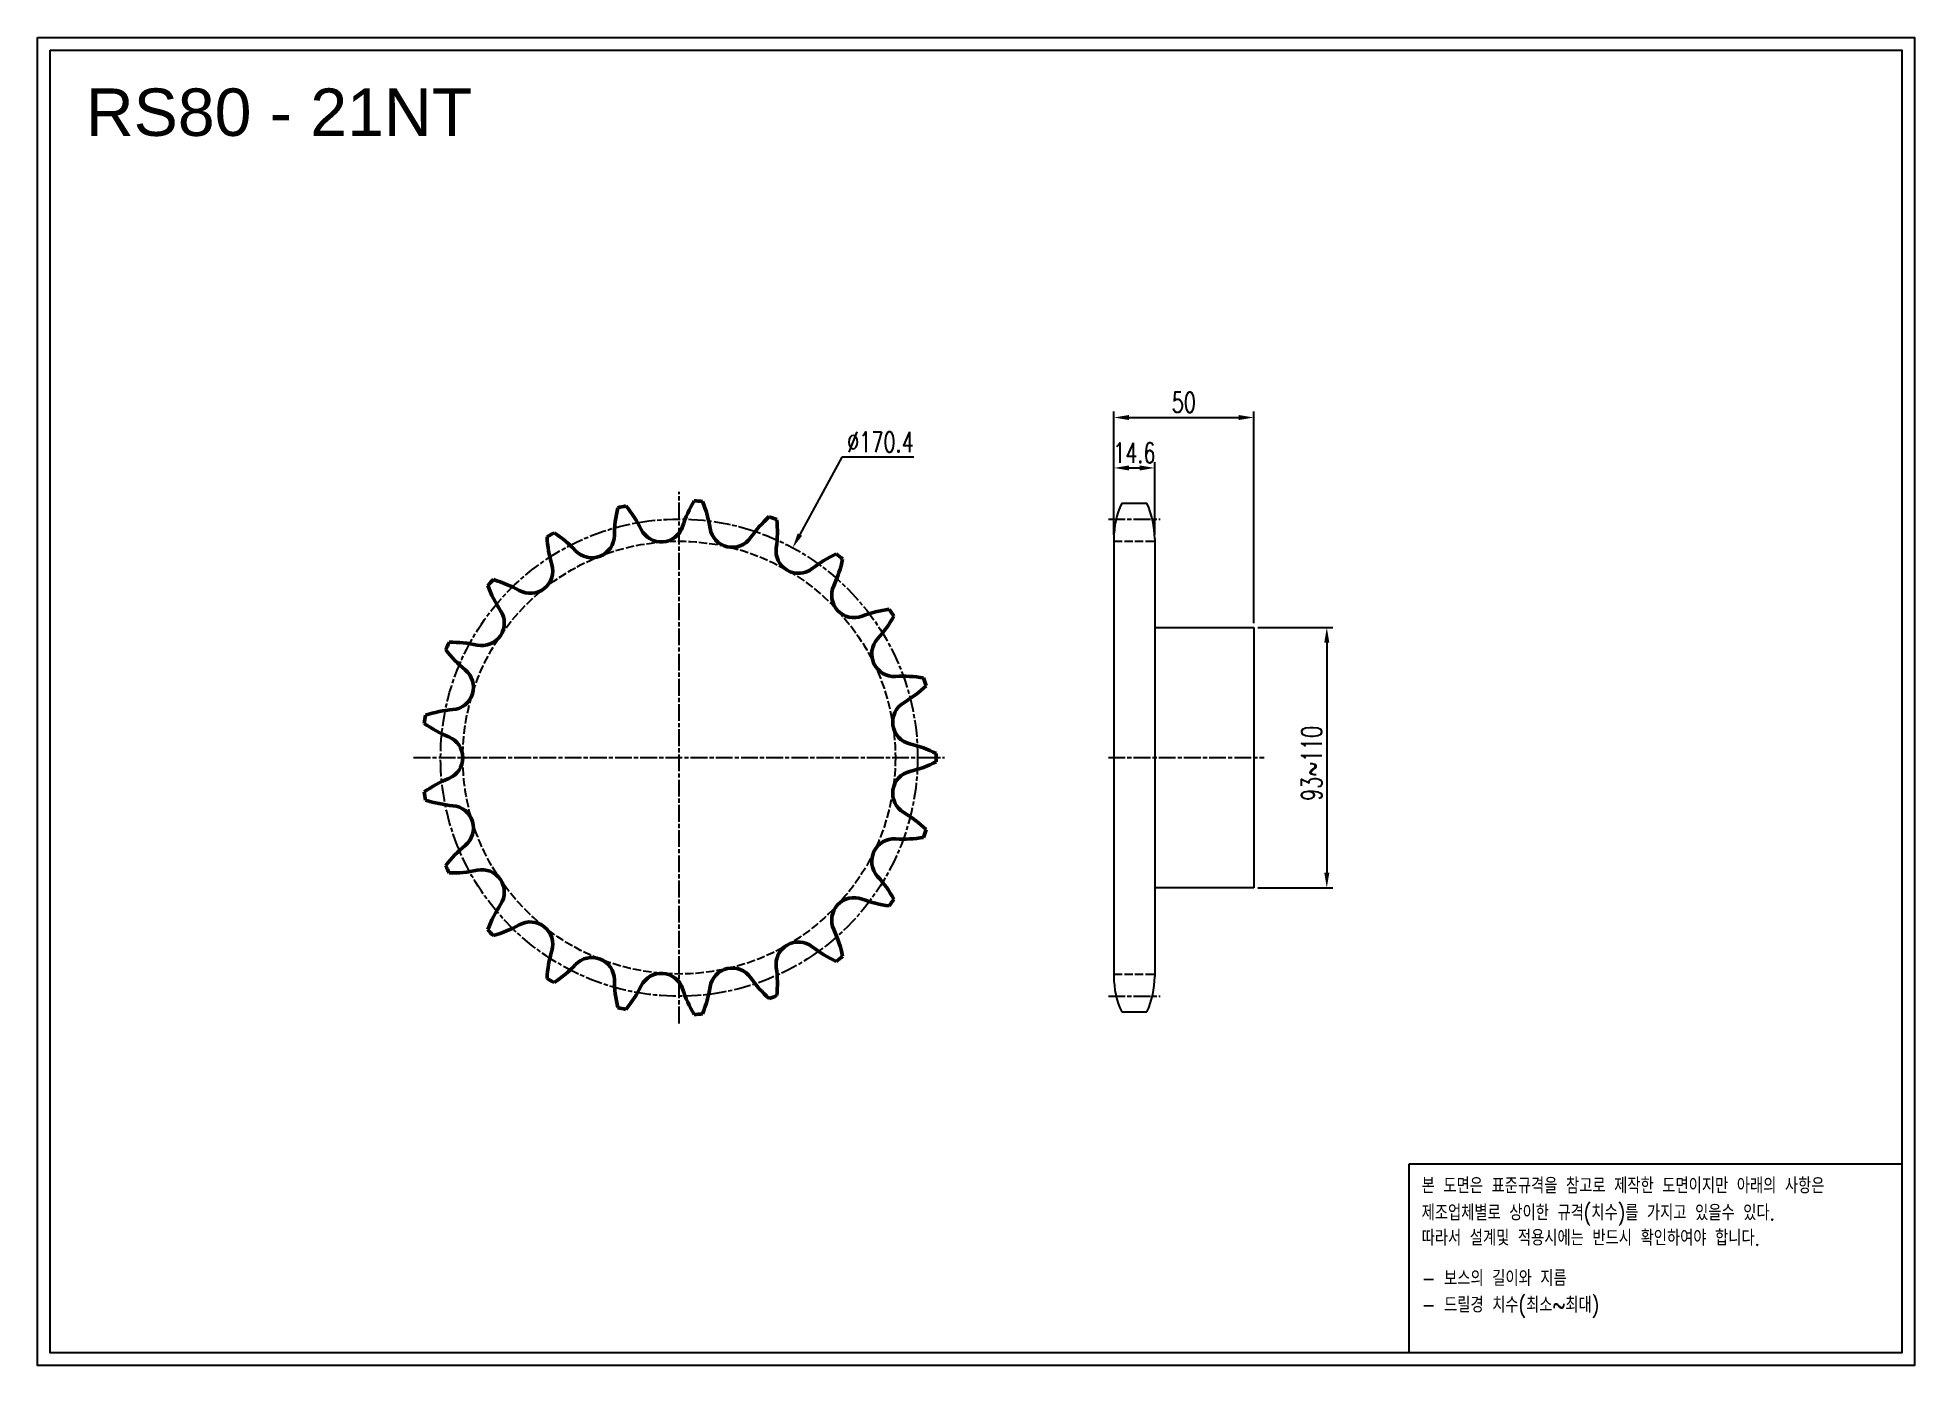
# Model space of a CAD drawing. Header units: millimetres. Extents: x -68366 to -67696, y 16254 to 16728.
import ezdxf

# ---------------------------------------------------------------- set-up
doc = ezdxf.new("R2010")
doc.units = ezdxf.units.MM
for name, pattern in [('AM_ISO02W050', [7.5, 6, -1.5]), ('AM_ISO02W050x2', [3.75, 3, -0.75]), ('AM_ISO08W050', [18, 12, -1.5, 3, -1.5]), ('AM_ISO08W050x2', [9, 6, -0.75, 1.5, -0.75])]:
    doc.linetypes.add(name, pattern=pattern)
for name, color, linetype, lineweight in [('AM_0N', 7, 'Continuous', 50), ('AM_3N', 6, 'AM_ISO02W050', 25), ('AM_7', 4, 'AM_ISO08W050', 25), ('AM_7N', 4, 'AM_ISO08W050', 25)]:
    doc.layers.add(name, color=color, linetype=linetype, lineweight=lineweight)
doc.layers.add('S-DIM', color=7, linetype='Continuous')
doc.styles.add('HAN', font='ROMANS.shx', dxfattribs={"width": 0.7, "bigfont": 'whgtxt.shx'})
doc.styles.add('HSG', font='SIMPLEX.shx', dxfattribs={"width": 0.7, "bigfont": 'HSG.shx'})
doc.styles.get("Standard").update_dxf_attribs({"font": 'arial.ttf'})
doc.dimstyles.new('APP16', dxfattribs={"dimscale": 3, "dimtxt": 2.4, "dimasz": 1.8, "dimexe": 0.7, "dimexo": 0.5, "dimgap": 0.6, "dimtad": 1, "dimtoh": 1, "dimdec": 1, "dimrnd": 0.01, "dimzin": 9, "dimdsep": 46, "dimtxsty": 'HSG', "dimcen": 0, "dimclrd": 1, "dimclre": 1, "dimclrt": 256, "dimazin": 2, "dimtp": 1, "dimtm": 1, "dimtfac": 0.5, "dimtdec": 1, "dimtofl": 0, "dimtmove": 0, "dimatfit": 3, "dimfxl": 0, "dimtvp": 1, "dimtolj": 2, "dimlwd": -1, "dimlwe": -1, "dimarcsym": 0})

# ---------------------------------------------------------------- blocks, each defined once
blk = doc.blocks.new('*D1')
at = {"layer": 'Defpoints', "color": 0, "transparency": 16777216}
for p in [(-67931.87, 16517.59), (-67931.87, 16424.59), (-67905.78, 16424.59)]:
    blk.add_point(p, dxfattribs=at)
at = {"layer": 'S-DIM', "color": 1, "transparency": 16777216}
for p, q in [((-67930.37, 16517.59), (-67903.68, 16517.59)), ((-67905.78, 16512.19), (-67905.78, 16429.99)), ((-67930.37, 16424.59), (-67903.68, 16424.59))]:
    blk.add_line(p, q, dxfattribs=at)
for points in [[(-67906.68, 16512.19), (-67904.88, 16512.19), (-67905.78, 16517.59)], [(-67906.68, 16429.99), (-67904.88, 16429.99), (-67905.78, 16424.59)]]:
    blk.add_solid(points, dxfattribs=at)
at = {"layer": 'S-DIM', "transparency": 16777216, "insert": (-67911.18, 16469.05), "char_height": 7.2, "attachment_point": 5, "rotation": 90, "style": 'HSG'}
blk.add_mtext('\\A2;93~110', dxfattribs=at)
blk = doc.blocks.new('*D2')
at = {"layer": 'Defpoints', "color": 0, "transparency": 16777216}
for p in [(-67967.27, 16574.54), (-67981.87, 16549.21), (-67967.27, 16549.21)]:
    blk.add_point(p, dxfattribs=at)
at = {"layer": 'S-DIM', "color": 1, "transparency": 16777216}
for p, q in [((-67981.87, 16550.71), (-67981.87, 16576.64)), ((-67976.47, 16574.54), (-67972.67, 16574.54)), ((-67967.27, 16550.71), (-67967.27, 16576.64))]:
    blk.add_line(p, q, dxfattribs=at)
for points in [[(-67976.47, 16575.44), (-67976.47, 16573.64), (-67981.87, 16574.54)], [(-67972.67, 16575.44), (-67972.67, 16573.64), (-67967.27, 16574.54)]]:
    blk.add_solid(points, dxfattribs=at)
at = {"layer": 'S-DIM', "transparency": 16777216, "insert": (-67974.57, 16579.94), "char_height": 7.2, "attachment_point": 5, "style": 'HSG'}
blk.add_mtext('\\A2;14.6', dxfattribs=at)
blk = doc.blocks.new('*D3')
at = {"layer": 'Defpoints', "color": 0, "transparency": 16777216}
for p in [(-67931.87, 16592.54), (-67981.87, 16549.21), (-67931.87, 16517.59)]:
    blk.add_point(p, dxfattribs=at)
at = {"layer": 'S-DIM', "color": 1, "transparency": 16777216}
for p, q in [((-67981.87, 16550.71), (-67981.87, 16594.64)), ((-67976.47, 16592.54), (-67937.27, 16592.54)), ((-67931.87, 16519.09), (-67931.87, 16594.64))]:
    blk.add_line(p, q, dxfattribs=at)
for points in [[(-67976.47, 16593.44), (-67976.47, 16591.64), (-67981.87, 16592.54)], [(-67937.27, 16593.44), (-67937.27, 16591.64), (-67931.87, 16592.54)]]:
    blk.add_solid(points, dxfattribs=at)
at = {"layer": 'S-DIM', "transparency": 16777216, "insert": (-67956.87, 16597.94), "char_height": 7.2, "attachment_point": 5, "style": 'HSG'}
blk.add_mtext('\\A2;50', dxfattribs=at)
blk = doc.blocks.new('*D4')
at = {"layer": 'Defpoints', "color": 0, "transparency": 16777216}
for p in [(-68096.62, 16546.02), (-68177.78, 16396.17)]:
    blk.add_point(p, dxfattribs=at)
at = {"layer": 'S-DIM', "color": 1, "transparency": 16777216}
for p, q in [((-68079.09, 16578.38), (-68094.04, 16550.77)), ((-68053.29, 16578.38), (-68079.09, 16578.38))]:
    blk.add_line(p, q, dxfattribs=at)
blk.add_solid([(-68094.83, 16551.2), (-68093.25, 16550.34), (-68096.62, 16546.02)], dxfattribs=at)
at = {"layer": 'S-DIM', "transparency": 16777216, "insert": (-68065.29, 16583.78), "char_height": 7.2, "attachment_point": 5, "style": 'HSG'}
blk.add_mtext('\\A2;∅170.4', dxfattribs=at)
blk = doc.blocks.new('*D5')
at = {"layer": 'Defpoints', "color": 0, "transparency": 16777216}
for p in [(-67931.87, 16517.59), (-67931.87, 16424.59), (-67905.78, 16424.59)]:
    blk.add_point(p, dxfattribs=at)
at = {"layer": 'S-DIM', "color": 1, "transparency": 16777216}
for p, q in [((-67930.37, 16517.59), (-67903.68, 16517.59)), ((-67905.78, 16512.19), (-67905.78, 16429.99)), ((-67930.37, 16424.59), (-67903.68, 16424.59))]:
    blk.add_line(p, q, dxfattribs=at)
for points in [[(-67906.68, 16512.19), (-67904.88, 16512.19), (-67905.78, 16517.59)], [(-67906.68, 16429.99), (-67904.88, 16429.99), (-67905.78, 16424.59)]]:
    blk.add_solid(points, dxfattribs=at)
at = {"layer": 'S-DIM', "transparency": 16777216, "insert": (-67911.18, 16469.05), "char_height": 7.2, "attachment_point": 5, "rotation": 90, "style": 'HSG'}
blk.add_mtext('\\A2;93~110', dxfattribs=at)
blk = doc.blocks.new('*D6')
at = {"layer": 'Defpoints', "color": 0, "transparency": 16777216}
for p in [(-67931.87, 16517.59), (-67931.87, 16424.59), (-67905.78, 16424.59)]:
    blk.add_point(p, dxfattribs=at)
at = {"layer": 'S-DIM', "color": 1, "transparency": 16777216}
for p, q in [((-67930.37, 16517.59), (-67903.68, 16517.59)), ((-67905.78, 16512.19), (-67905.78, 16429.99)), ((-67930.37, 16424.59), (-67903.68, 16424.59))]:
    blk.add_line(p, q, dxfattribs=at)
for points in [[(-67906.68, 16512.19), (-67904.88, 16512.19), (-67905.78, 16517.59)], [(-67906.68, 16429.99), (-67904.88, 16429.99), (-67905.78, 16424.59)]]:
    blk.add_solid(points, dxfattribs=at)
at = {"layer": 'S-DIM', "transparency": 16777216, "insert": (-67911.18, 16469.05), "char_height": 7.2, "attachment_point": 5, "rotation": 90, "style": 'HSG'}
blk.add_mtext('\\A2;93~110', dxfattribs=at)
blk = doc.blocks.new('*D7')
at = {"layer": 'Defpoints', "color": 0, "transparency": 16777216}
for p in [(-67931.87, 16517.59), (-67931.87, 16424.59), (-67905.78, 16424.59)]:
    blk.add_point(p, dxfattribs=at)
at = {"layer": 'S-DIM', "color": 1, "transparency": 16777216}
for p, q in [((-67930.37, 16517.59), (-67903.68, 16517.59)), ((-67905.78, 16512.19), (-67905.78, 16429.99)), ((-67930.37, 16424.59), (-67903.68, 16424.59))]:
    blk.add_line(p, q, dxfattribs=at)
for points in [[(-67906.68, 16512.19), (-67904.88, 16512.19), (-67905.78, 16517.59)], [(-67906.68, 16429.99), (-67904.88, 16429.99), (-67905.78, 16424.59)]]:
    blk.add_solid(points, dxfattribs=at)
at = {"layer": 'S-DIM', "transparency": 16777216, "insert": (-67911.18, 16469.05), "char_height": 7.2, "attachment_point": 5, "rotation": 90, "style": 'HSG'}
blk.add_mtext('\\A2;93~110', dxfattribs=at)
blk = doc.blocks.new('*D8')
at = {"layer": 'Defpoints', "color": 0, "transparency": 16777216}
for p in [(-67931.87, 16517.59), (-67931.87, 16424.59), (-67905.78, 16424.59)]:
    blk.add_point(p, dxfattribs=at)
at = {"layer": 'S-DIM', "color": 1, "transparency": 16777216}
for p, q in [((-67930.37, 16517.59), (-67903.68, 16517.59)), ((-67905.78, 16512.19), (-67905.78, 16429.99)), ((-67930.37, 16424.59), (-67903.68, 16424.59))]:
    blk.add_line(p, q, dxfattribs=at)
for points in [[(-67906.68, 16512.19), (-67904.88, 16512.19), (-67905.78, 16517.59)], [(-67906.68, 16429.99), (-67904.88, 16429.99), (-67905.78, 16424.59)]]:
    blk.add_solid(points, dxfattribs=at)
at = {"layer": 'S-DIM', "transparency": 16777216, "insert": (-67911.18, 16469.05), "char_height": 7.2, "attachment_point": 5, "rotation": 90, "style": 'HSG'}
blk.add_mtext('\\A2;93~110', dxfattribs=at)
blk = doc.blocks.new('*D9')
at = {"layer": 'Defpoints', "color": 0, "transparency": 16777216}
for p in [(-67931.87, 16517.59), (-67931.87, 16424.59), (-67905.78, 16424.59)]:
    blk.add_point(p, dxfattribs=at)
at = {"layer": 'S-DIM', "color": 1, "transparency": 16777216}
for p, q in [((-67930.37, 16517.59), (-67903.68, 16517.59)), ((-67905.78, 16512.19), (-67905.78, 16429.99)), ((-67930.37, 16424.59), (-67903.68, 16424.59))]:
    blk.add_line(p, q, dxfattribs=at)
for points in [[(-67906.68, 16512.19), (-67904.88, 16512.19), (-67905.78, 16517.59)], [(-67906.68, 16429.99), (-67904.88, 16429.99), (-67905.78, 16424.59)]]:
    blk.add_solid(points, dxfattribs=at)
at = {"layer": 'S-DIM', "transparency": 16777216, "insert": (-67911.18, 16469.05), "char_height": 7.2, "attachment_point": 5, "rotation": 90, "style": 'HSG'}
blk.add_mtext('\\A2;93~110', dxfattribs=at)
blk = doc.blocks.new('notice1')
at = {"color": 4}
blk.add_lwpolyline([(-22142.12, 1735.9), (-22053.8, 1735.9), (-22053.8, 1702.07), (-22142.12, 1702.07)], close=True, dxfattribs=at)
at = {"color": 4, "style": 'HAN', "width": 0.8}
for s, p in [('본 도면은 표준규격을 참고로 제작한 도면이지만 아래의 사항은', (-22139.9, 1730.62)), ('제조업체별로 상이한 규격(치수)를 가지고 있을수 있다.', (-22139.9, 1725.78)), ('따라서 설계및 적용시에는 반드시 확인하여야 합니다.', (-22139.9, 1721.28)), ('- 보스의 길이와 지름', (-22139.9, 1714.03)), ('- 드릴경 치수(최소~최대)', (-22139.9, 1709.27))]:
    blk.add_text(s, height=2.7949, dxfattribs=at).set_placement(p)

msp = doc.modelspace()

# ---------------------------------------------------------------- linework, layer by layer
for p, q in [((-67979.07, 16561.91), (-67970.07, 16561.91)), ((-67981.87, 16549.21), (-67981.87, 16392.97)), ((-67967.27, 16549.21), (-67967.27, 16392.97)), ((-67967.27, 16517.59), (-67931.87, 16517.59)), ((-67931.87, 16517.59), (-67931.87, 16424.59)), ((-67931.87, 16424.59), (-67967.27, 16424.59)), ((-67979.07, 16380.27), (-67970.07, 16380.27))]:
    msp.add_line(p, q)
for points in [[(-68366.43, 16728.22), (-67695.82, 16728.22), (-67695.82, 16254.06), (-68366.43, 16254.06)], [(-68361.91, 16723.71), (-67700.34, 16723.71), (-67700.34, 16258.58), (-68361.91, 16258.58)]]:
    msp.add_lwpolyline(points, close=True)
for centre, start, end in [((-67951.67, 16549.21), 155.13196, 180), ((-67997.47, 16549.21), 0, 24.86804), ((-67951.67, 16392.97), 180, 204.86804), ((-67997.47, 16392.97), 335.13196, 0)]:
    msp.add_arc(centre, 30.2, start, end)
at = {"layer": 'AM_0N'}
for centre, radius, start, end in [((-68116.51, 16549.84), 43.83, 166.15238, 179.28571), ((-68137.2, 16471.09), 91.88, 101.94347, 103.77081), ((-68190, 16533.07), 43.83, 26.42857, 39.56191), ((-68094.22, 16540.25), 43.83, 149.00952, 162.14286), ((-68137.2, 16471.09), 91.88, 84.80062, 86.62796), ((-68169.39, 16545.88), 43.83, 9.28571, 22.41905), ((-68137.2, 16471.09), 91.88, 119.08633, 120.91367), ((-68205.92, 16514.75), 43.83, 43.57143, 56.70477), ((-68143.57, 16556.14), 8.02, 206.42857, 342.14286), ((-68118.22, 16554.24), 8.02, 189.28571, 325), ((-68075.75, 16524.51), 43.83, 131.86666, 145), ((-68137.2, 16471.09), 91.88, 67.65776, 69.4851), ((-68145.91, 16552.04), 43.83, 352.14286, 5.27619), ((-68140.64, 16552.44), 43.83, 183.29523, 196.42857), ((-68168.36, 16550.49), 8.02, 223.57143, 359.28571), ((-68094.55, 16544.96), 8.02, 172.14286, 307.85714), ((-68062.73, 16504.02), 43.83, 114.72381, 127.85714), ((-68137.2, 16471.09), 91.88, 50.5149, 52.34224), ((-68190.37, 16537.78), 8.02, 240.71429, 16.42857), ((-68121.66, 16551.02), 43.83, 335, 348.13334), ((-68137.2, 16471.09), 91.88, 136.22919, 138.05653), ((-68164.47, 16547.81), 43.83, 200.43809, 213.57143), ((-68215.74, 16492.55), 43.83, 60.71429, 73.84762), ((-68074.67, 16529.1), 8.02, 155, 290.71429), ((-68056.34, 16480.61), 43.83, 97.58095, 110.71429), ((-68137.2, 16471.09), 91.88, 33.37204, 35.19938), ((-68207.67, 16519.14), 8.02, 257.85714, 33.57143), ((-68098.8, 16542.89), 43.83, 317.85714, 330.99048), ((-68137.2, 16471.09), 91.88, 153.37204, 155.19938), ((-68218.57, 16468.45), 43.83, 77.85714, 90.99048), ((-68060.35, 16508.1), 8.02, 137.85714, 273.57143), ((-68185.87, 16536.36), 43.83, 217.58095, 230.71429), ((-68218.7, 16496.23), 8.02, 275, 50.71429), ((-68057.12, 16456.35), 43.83, 80.43809, 93.57143), ((-68137.2, 16471.09), 91.88, 16.22919, 18.05653), ((-68052.86, 16483.8), 8.02, 120.71429, 256.42857), ((-68079.34, 16528.38), 43.83, 300.71429, 313.84762), ((-68137.2, 16471.09), 91.88, 170.5149, 172.34224), ((-68214.18, 16444.58), 43.83, 95, 108.13334), ((-68202.94, 16519.12), 43.83, 234.72381, 247.85714), ((-68222.49, 16471.09), 8.02, 292.14286, 67.85714), ((-68065.03, 16433.4), 43.83, 63.29523, 76.42857), ((-68137.2, 16471.09), 91.88, 359.08633, 0.91367), ((-68202.94, 16423.07), 43.83, 112.14286, 125.27619), ((-68052.86, 16458.38), 8.02, 103.57143, 239.28571), ((-68065.03, 16508.78), 43.83, 283.57143, 296.70477), ((-68137.2, 16471.09), 91.88, 187.65776, 189.4851), ((-68214.18, 16497.6), 43.83, 251.86666, 265), ((-68218.7, 16445.95), 8.02, 309.28571, 85), ((-68079.34, 16413.81), 43.83, 46.15238, 59.28571), ((-68137.2, 16471.09), 91.88, 341.94347, 343.77081), ((-68185.87, 16405.82), 43.83, 129.28571, 142.41905), ((-68060.35, 16434.09), 8.02, 86.42857, 222.14286), ((-68057.12, 16485.83), 43.83, 266.42857, 279.56191), ((-68137.2, 16471.09), 91.88, 204.80062, 206.62796), ((-68218.57, 16473.74), 43.83, 269.00952, 282.14286), ((-68207.67, 16423.05), 8.02, 326.42857, 102.14286), ((-68098.8, 16399.3), 43.83, 29.00952, 42.14286), ((-68164.47, 16394.38), 43.83, 146.42857, 159.56191), ((-68074.67, 16413.08), 8.02, 69.28571, 205), ((-68056.34, 16461.58), 43.83, 249.28571, 262.41905), ((-68137.2, 16471.09), 91.88, 324.80062, 326.62796), ((-68137.2, 16471.09), 91.88, 221.94347, 223.77081), ((-68215.74, 16449.63), 43.83, 286.15238, 299.28571), ((-68190.37, 16404.41), 8.02, 343.57143, 119.28571), ((-68121.66, 16391.17), 43.83, 11.86666, 25), ((-68094.55, 16397.23), 8.02, 52.14286, 187.85714), ((-68062.73, 16438.17), 43.83, 232.14286, 245.27619), ((-68140.64, 16389.75), 43.83, 163.57143, 176.70477), ((-68205.92, 16427.44), 43.83, 303.29523, 316.42857), ((-68168.36, 16391.7), 8.02, 0.71429, 136.42857), ((-68137.2, 16471.09), 91.88, 307.65776, 309.4851), ((-68137.2, 16471.09), 91.88, 239.08633, 240.91367), ((-68116.51, 16392.34), 43.83, 180.71429, 193.84762), ((-68190, 16409.12), 43.83, 320.43809, 333.57143), ((-68143.57, 16386.04), 8.02, 17.85714, 153.57143), ((-68118.22, 16387.94), 8.02, 35, 170.71429), ((-68075.75, 16417.68), 43.83, 215, 228.13334), ((-68145.91, 16390.14), 43.83, 354.72381, 7.85714), ((-68094.22, 16401.94), 43.83, 197.85714, 210.99048), ((-68169.39, 16396.31), 43.83, 337.58095, 350.71429), ((-68137.2, 16471.09), 91.88, 290.5149, 292.34224), ((-68137.2, 16471.09), 91.88, 256.22919, 258.05653), ((-68137.2, 16471.09), 91.88, 273.37204, 275.19938)]:
    msp.add_arc(centre, radius, start, end, dxfattribs=at)
at = {"layer": 'AM_3N', "linetype": 'AM_ISO02W050x2'}
for p, q in [((-67981.87, 16548.36), (-67967.27, 16548.36)), ((-67981.87, 16393.82), (-67967.27, 16393.82))]:
    msp.add_line(p, q, dxfattribs=at)
msp.add_circle((-68137.2, 16471.09), 77.27, dxfattribs=at)
at = {"layer": 'AM_7', "linetype": 'AM_ISO08W050x2'}
for p, q in [((-67983.82, 16556.3), (-67965.33, 16556.3)), ((-67983.82, 16471.09), (-67965.33, 16471.09)), ((-67983.82, 16471.09), (-67928.14, 16471.09)), ((-67983.82, 16385.88), (-67965.33, 16385.88))]:
    msp.add_line(p, q, dxfattribs=at)
msp.add_circle((-68137.2, 16471.09), 85.21, dxfattribs=at)
at = {"layer": 'AM_7N', "linetype": 'AM_ISO08W050x2'}
for p, q in [((-68137.2, 16376.21), (-68137.2, 16565.97)), ((-68232.08, 16471.09), (-68042.32, 16471.09))]:
    msp.add_line(p, q, dxfattribs=at)

# ---------------------------------------------------------------- block references
at = {"xscale": 1.992646656, "yscale": 1.992646656, "zscale": 1.992646656}
msp.add_blockref('notice1', (-23754.91, 12866.96), dxfattribs=at)

# ---------------------------------------------------------------- texts
msp.add_text('RS80 - 21NT', height=16.9344).set_placement((-68349.16, 16693.11))

# ---------------------------------------------------------------- dimensions: what is measured, and where the dimension line sits
at = {"layer": 'S-DIM'}
dim = msp.add_linear_dim(base=(-67931.87, 16592.54), p1=(-67981.87, 16549.21), p2=(-67931.87, 16517.59), dimstyle='APP16', dxfattribs=at)
dim.commit()
dim.dimension.update_dxf_attribs({"geometry": '*D3', "text_midpoint": (-67956.87, 16597.94)})
dim = msp.add_diameter_dim_2p(p1=(-68177.78, 16396.17), p2=(-68096.62, 16546.02), dimstyle='APP16', dxfattribs=at)
dim.commit()
dim.dimension.update_dxf_attribs({"geometry": '*D4', "text_midpoint": (-68065.29, 16578.38), "dimtype": 131})
dim = msp.add_linear_dim(base=(-67967.27, 16574.54), p1=(-67981.87, 16549.21), p2=(-67967.27, 16549.21), dimstyle='APP16', dxfattribs=at)
dim.commit()
dim.dimension.update_dxf_attribs({"geometry": '*D2', "text_midpoint": (-67974.57, 16574.54), "dimtype": 128})
for picture in ['*D1', '*D5', '*D6', '*D7', '*D8', '*D9']:
    dim = msp.add_linear_dim(base=(-67905.78, 16424.59), p1=(-67931.87, 16517.59), p2=(-67931.87, 16424.59), angle=90, text='<>~110', dimstyle='APP16', dxfattribs=at)
    dim.commit()
    dim.dimension.update_dxf_attribs({"geometry": picture, "text_midpoint": (-67905.78, 16469.05), "dimtype": 128})

doc.saveas('drawing.dxf')
